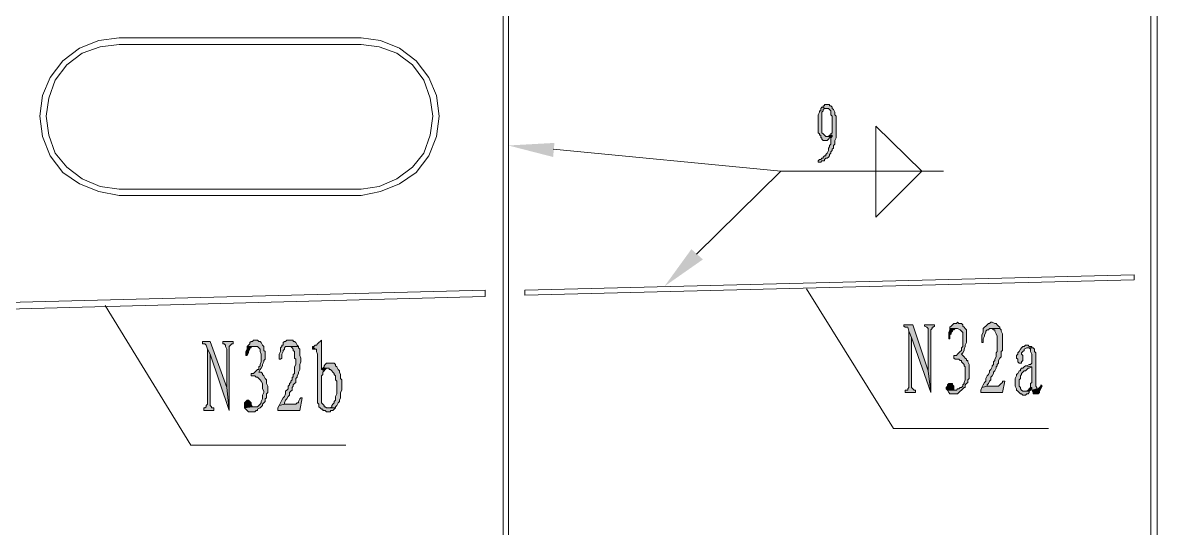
# Model space of a CAD drawing. Header units: millimetres. Extents: x 24 to 410, y 10 to 282.
# Drawn here: x 309.65 to 347.18, y 213.19 to 229.91 of the extents above; entities that cross this region are included whole.
import ezdxf

# ---------------------------------------------------------------- set-up
doc = ezdxf.new("R2010")
doc.units = ezdxf.units.MM

msp = doc.modelspace()

# ---------------------------------------------------------------- hatches: boundary and pattern name
h = msp.add_hatch(color=256)
h.dxf.hatch_style = 2
h.paths.add_polyline_path([(336.253667, 227.203), (336.169, 227.203), (336.169, 227.160667), (336.126667, 227.160667), (336.126667, 227.118333), (336.084333, 227.118333), (336.211333, 227.076), (336.296, 227.076), (336.338333, 227.033667), (336.380667, 226.991333), (336.380667, 226.864333), (336.423, 226.822), (336.423, 226.314), (336.423, 226.271667), (336.380667, 226.229333), (336.380667, 226.187), (336.338333, 226.187), (336.423, 226.187), (336.423, 226.144667), (336.380667, 226.102333), (336.380667, 225.890667), (336.338333, 225.848333), (336.338333, 225.806), (336.296, 225.763667), (336.296, 225.679), (336.253667, 225.594333), (336.211333, 225.552), (336.211333, 225.509667), (336.169, 225.509667), (336.126667, 225.467333), (336.126667, 225.425), (336.084333, 225.425), (336.042, 225.382667), (335.999667, 225.382667), (335.957333, 225.340333), (335.957333, 225.298), (335.999667, 225.298), (336.042, 225.298), (336.084333, 225.340333), (336.169, 225.340333), (336.169, 225.382667), (336.211333, 225.425), (336.253667, 225.425), (336.296, 225.467333), (336.338333, 225.509667), (336.338333, 225.552), (336.380667, 225.594333), (336.380667, 225.636667), (336.423, 225.679), (336.423, 225.721333), (336.465333, 225.763667), (336.465333, 225.848333), (336.507667, 225.890667), (336.507667, 226.017667), (336.55, 226.102333), (336.55, 226.822), (336.507667, 226.864333), (336.507667, 226.949), (336.465333, 227.033667), (336.423, 227.076), (336.423, 227.118333), (336.380667, 227.160667), (336.338333, 227.160667), (336.338333, 227.203)])
h = msp.add_hatch(color=256)
h.dxf.hatch_style = 2
h.paths.add_polyline_path([(336.084333, 227.118333), (336.042, 227.076), (336.042, 226.991333), (335.999667, 226.991333), (335.999667, 226.949), (335.957333, 226.864333), (335.957333, 226.271667), (335.999667, 226.229333), (335.999667, 226.187), (336.042, 226.187), (336.042, 226.102333), (336.084333, 226.102333), (336.084333, 226.06), (336.126667, 226.017667), (336.211333, 226.017667), (336.253667, 226.017667), (336.296, 226.06), (336.338333, 226.102333), (336.380667, 226.144667), (336.211333, 226.144667), (336.169, 226.187), (336.126667, 226.229333), (336.084333, 226.271667), (336.084333, 226.949), (336.126667, 226.991333), (336.126667, 227.033667), (336.169, 227.076), (336.211333, 227.076)])
h = msp.add_hatch(color=256)
h.dxf.hatch_style = 2
h.paths.add_polyline_path([(327.194333, 225.467333), (325.712667, 225.848333), (327.236667, 225.933)])
h = msp.add_hatch(color=256)
h.dxf.hatch_style = 2
h.paths.add_polyline_path([(336.338333, 226.187), (336.296, 226.144667), (336.211333, 226.144667), (336.380667, 226.144667), (336.423, 226.187)])
h = msp.add_hatch(color=256)
h.dxf.hatch_style = 2
h.paths.add_polyline_path([(332.147333, 222.080667), (330.877333, 221.191667), (331.766333, 222.419333)])
h = msp.add_hatch(color=256)
h.dxf.hatch_style = 2
h.paths.add_polyline_path([(339.09, 219.921667), (338.793667, 219.921667), (338.793667, 219.879333), (338.836, 219.837), (338.920667, 219.837), (338.963, 219.71), (339.047667, 219.498333), (339.682667, 217.678), (339.598, 218.397667)])
h = msp.add_hatch(color=256)
h.dxf.hatch_style = 2
h.paths.add_polyline_path([(339.809667, 219.921667), (339.471, 219.921667), (339.471, 219.879333), (339.555667, 219.837), (339.598, 219.794667), (339.598, 218.397667), (339.682667, 217.678), (339.682667, 219.752333), (339.725, 219.794667), (339.725, 219.837), (339.767333, 219.837), (339.809667, 219.879333)])
h = msp.add_hatch(color=256)
h.dxf.hatch_style = 2
h.paths.add_polyline_path([(340.571667, 220.006333), (340.529333, 219.964), (340.444667, 219.964), (340.402333, 219.921667), (340.36, 219.879333), (340.317667, 219.837), (340.317667, 219.794667), (340.529333, 219.794667), (340.571667, 219.794667), (340.656333, 219.752333), (340.698667, 219.71), (340.741, 219.667667), (340.741, 219.202), (340.698667, 219.159667), (340.698667, 219.075), (340.656333, 219.032667), (340.614, 218.990333), (340.571667, 218.948), (340.529333, 218.905667), (340.444667, 218.905667), (340.444667, 218.821), (340.487, 218.778667), (340.614, 218.778667), (340.656333, 218.736333), (340.698667, 218.736333), (340.698667, 218.694), (340.741, 218.651667), (340.783333, 218.609333), (340.783333, 218.567), (340.825667, 218.524667), (340.825667, 218.101333), (340.783333, 218.016667), (340.783333, 217.974333), (340.741, 217.932), (340.741, 217.889667), (340.698667, 217.847333), (340.656333, 217.847333), (340.614, 217.805), (340.571667, 217.805), (340.529333, 217.762667), (340.233, 217.762667), (340.275333, 217.678), (340.317667, 217.635667), (340.571667, 217.635667), (340.614, 217.678), (340.656333, 217.720333), (340.698667, 217.762667), (340.741, 217.805), (340.783333, 217.847333), (340.825667, 217.847333), (340.825667, 217.932), (340.868, 217.974333), (340.910333, 218.016667), (340.910333, 218.101333), (340.952667, 218.143667), (340.952667, 218.609333), (340.910333, 218.694), (340.910333, 218.736333), (340.868, 218.736333), (340.868, 218.778667), (340.825667, 218.821), (340.783333, 218.863333), (340.741, 218.905667), (340.698667, 218.948), (340.741, 218.990333), (340.783333, 219.075), (340.783333, 219.117333), (340.825667, 219.202), (340.825667, 219.244333), (340.868, 219.329), (340.868, 219.752333), (340.825667, 219.794667), (340.783333, 219.837), (340.741, 219.879333), (340.741, 219.921667), (340.698667, 219.964), (340.614, 219.964)])
h = msp.add_hatch(color=256)
h.dxf.hatch_style = 2
h.paths.add_polyline_path([(341.714667, 220.006333), (341.672333, 220.006333), (341.63, 219.964), (341.587667, 219.964), (341.545333, 219.921667), (341.503, 219.879333), (341.460667, 219.837), (341.418333, 219.794667), (341.418333, 219.667667), (341.376, 219.583), (341.376, 219.329), (341.418333, 219.329), (341.418333, 219.456), (341.460667, 219.540667), (341.460667, 219.583), (341.503, 219.667667), (341.503, 219.71), (341.545333, 219.752333), (341.587667, 219.752333), (341.63, 219.794667), (341.672333, 219.794667), (341.968667, 219.794667), (341.968667, 219.837), (341.926333, 219.879333), (341.884, 219.921667), (341.841667, 219.964), (341.799333, 219.964)])
h = msp.add_hatch(color=256)
h.dxf.hatch_style = 2
h.paths.add_polyline_path([(338.963, 219.71), (338.963, 217.847333), (338.920667, 217.805), (338.920667, 217.762667), (338.836, 217.762667), (338.836, 217.678), (339.174667, 217.678), (339.174667, 217.762667), (339.132333, 217.762667), (339.09, 217.805), (339.047667, 217.847333), (339.047667, 219.498333)])
h = msp.add_hatch(color=256)
h.dxf.hatch_style = 2
h.paths.add_polyline_path([(340.317667, 219.794667), (340.317667, 219.752333), (340.275333, 219.667667), (340.275333, 219.456), (340.317667, 219.456), (340.317667, 219.583), (340.36, 219.625333), (340.36, 219.667667), (340.402333, 219.71), (340.402333, 219.752333), (340.444667, 219.752333), (340.487, 219.794667), (340.529333, 219.794667)])
h = msp.add_hatch(color=256)
h.dxf.hatch_style = 2
h.paths.add_polyline_path([(341.968667, 219.794667), (341.672333, 219.794667), (341.714667, 219.794667), (341.757, 219.752333), (341.799333, 219.752333), (341.799333, 219.71), (341.841667, 219.625333), (341.884, 219.540667), (341.884, 219.032667), (341.841667, 218.990333), (341.841667, 218.863333), (341.799333, 218.778667), (341.799333, 218.736333), (341.757, 218.694), (341.757, 218.609333), (341.714667, 218.567), (341.714667, 218.524667), (341.672333, 218.44), (341.63, 218.397667), (341.63, 218.355333), (341.587667, 218.270667), (341.545333, 218.228333), (341.503, 218.143667), (341.503, 218.059), (341.460667, 218.016667), (341.418333, 217.932), (341.376, 217.847333), (341.545333, 217.889667), (341.545333, 217.932), (341.587667, 217.974333), (341.63, 218.059), (341.672333, 218.101333), (341.672333, 218.186), (341.714667, 218.228333), (341.757, 218.313), (341.757, 218.355333), (341.799333, 218.397667), (341.841667, 218.482333), (341.841667, 218.524667), (341.884, 218.567), (341.884, 218.609333), (341.926333, 218.651667), (341.926333, 218.736333), (341.968667, 218.821), (342.011, 218.863333), (342.011, 219.032667), (342.053333, 219.075), (342.053333, 219.625333), (342.011, 219.71), (342.011, 219.752333)])
h = msp.add_hatch(color=256)
h.dxf.hatch_style = 2
h.paths.add_polyline_path([(315.849, 219.371333), (315.595, 219.371333), (315.595, 219.286667), (315.679667, 219.286667), (315.722, 219.244333), (315.764333, 219.117333), (315.849, 218.948), (316.484, 217.085333), (316.399333, 217.847333)])
h = msp.add_hatch(color=256)
h.dxf.hatch_style = 2
h.paths.add_polyline_path([(316.611, 219.371333), (316.272333, 219.371333), (316.272333, 219.286667), (316.314667, 219.286667), (316.357, 219.244333), (316.357, 219.202), (316.399333, 219.117333), (316.399333, 217.847333), (316.484, 217.085333), (316.484, 219.202), (316.526333, 219.244333), (316.568667, 219.286667), (316.611, 219.286667)])
h = msp.add_hatch(color=256)
h.dxf.hatch_style = 2
h.paths.add_polyline_path([(317.373, 219.413667), (317.288333, 219.413667), (317.246, 219.371333), (317.203667, 219.371333), (317.161333, 219.329), (317.161333, 219.286667), (317.119, 219.244333), (317.076667, 219.202), (317.415333, 219.202), (317.457667, 219.159667), (317.5, 219.117333), (317.5, 219.032667), (317.542333, 218.948), (317.542333, 218.694), (317.5, 218.609333), (317.5, 218.567), (317.457667, 218.524667), (317.457667, 218.44), (317.415333, 218.44), (317.373, 218.397667), (317.330667, 218.355333), (317.288333, 218.313), (317.203667, 218.313), (317.203667, 218.228333), (317.330667, 218.228333), (317.373, 218.186), (317.415333, 218.186), (317.457667, 218.143667), (317.5, 218.101333), (317.542333, 218.059), (317.584667, 217.974333), (317.584667, 217.805), (317.627, 217.720333), (317.627, 217.678), (317.584667, 217.593333), (317.584667, 217.466333), (317.542333, 217.381667), (317.542333, 217.339333), (317.5, 217.297), (317.457667, 217.254667), (317.415333, 217.212333), (317.246, 217.212333), (316.992, 217.17), (317.034333, 217.127667), (317.076667, 217.085333), (317.119, 217.043), (317.330667, 217.043), (317.373, 217.085333), (317.415333, 217.085333), (317.415333, 217.127667), (317.5, 217.17), (317.542333, 217.212333), (317.584667, 217.254667), (317.584667, 217.297), (317.627, 217.339333), (317.669333, 217.381667), (317.669333, 217.466333), (317.711667, 217.508667), (317.711667, 217.635667), (317.754, 217.678), (317.754, 217.889667), (317.711667, 217.974333), (317.711667, 218.101333), (317.669333, 218.143667), (317.627, 218.228333), (317.584667, 218.270667), (317.584667, 218.313), (317.542333, 218.355333), (317.457667, 218.355333), (317.5, 218.44), (317.542333, 218.482333), (317.584667, 218.567), (317.584667, 218.609333), (317.627, 218.694), (317.627, 218.736333), (317.669333, 218.778667), (317.669333, 219.032667), (317.627, 219.075), (317.627, 219.202), (317.584667, 219.244333), (317.542333, 219.329), (317.5, 219.371333), (317.457667, 219.371333), (317.415333, 219.413667)])
h = msp.add_hatch(color=256)
h.dxf.hatch_style = 2
h.paths.add_polyline_path([(317.076667, 219.202), (317.076667, 219.117333), (317.034333, 219.032667), (317.034333, 218.905667), (317.076667, 218.905667), (317.119, 218.990333), (317.119, 219.032667), (317.161333, 219.117333), (317.161333, 219.159667), (317.203667, 219.159667), (317.203667, 219.202), (317.288333, 219.202), (317.330667, 219.202)])
h = msp.add_hatch(color=256)
h.dxf.hatch_style = 2
h.paths.add_polyline_path([(318.516, 219.413667), (318.389, 219.413667), (318.346667, 219.371333), (318.304333, 219.371333), (318.262, 219.329), (318.262, 219.244333), (318.219667, 219.244333), (318.219667, 219.202), (318.177333, 219.159667), (318.177333, 219.032667), (318.135, 218.948), (318.135, 218.778667), (318.177333, 218.778667), (318.219667, 218.821), (318.219667, 218.948), (318.262, 219.032667), (318.262, 219.075), (318.304333, 219.117333), (318.304333, 219.159667), (318.346667, 219.202), (318.389, 219.202), (318.431333, 219.202), (318.77, 219.202), (318.727667, 219.244333), (318.685333, 219.329), (318.643, 219.371333), (318.600667, 219.371333), (318.600667, 219.413667)])
h = msp.add_hatch(color=256)
h.dxf.hatch_style = 2
h.paths.add_polyline_path([(318.77, 219.202), (318.431333, 219.202), (318.473667, 219.202), (318.516, 219.202), (318.558333, 219.159667), (318.600667, 219.117333), (318.600667, 219.075), (318.643, 219.032667), (318.643, 218.821), (318.685333, 218.778667), (318.685333, 218.609333), (318.643, 218.524667), (318.643, 218.313), (318.600667, 218.270667), (318.600667, 218.186), (318.558333, 218.186), (318.558333, 218.101333), (318.516, 218.059), (318.516, 218.016667), (318.473667, 217.974333), (318.473667, 217.932), (318.431333, 217.889667), (318.431333, 217.805), (318.389, 217.762667), (318.346667, 217.720333), (318.346667, 217.635667), (318.304333, 217.551), (318.262, 217.508667), (318.219667, 217.424), (318.177333, 217.339333), (318.135, 217.254667), (318.304333, 217.297), (318.304333, 217.339333), (318.346667, 217.424), (318.389, 217.466333), (318.431333, 217.551), (318.473667, 217.593333), (318.473667, 217.678), (318.516, 217.720333), (318.558333, 217.762667), (318.558333, 217.847333), (318.600667, 217.889667), (318.600667, 217.932), (318.643, 217.974333), (318.685333, 218.016667), (318.685333, 218.143667), (318.727667, 218.186), (318.727667, 218.228333), (318.77, 218.313), (318.77, 218.355333), (318.812333, 218.44), (318.812333, 218.609333), (318.854667, 218.694), (318.854667, 218.821), (318.812333, 218.905667), (318.812333, 219.117333), (318.77, 219.159667)])
h = msp.add_hatch(color=256)
h.dxf.hatch_style = 2
h.paths.add_polyline_path([(319.532, 219.413667), (319.489667, 219.371333), (319.447333, 219.329), (319.405, 219.286667), (319.362667, 219.244333), (319.320333, 219.244333), (319.278, 219.202), (319.235667, 219.202), (319.320333, 219.117333), (319.362667, 219.117333), (319.362667, 219.032667), (319.405, 218.948), (319.405, 217.339333), (319.447333, 217.297), (319.447333, 217.212333), (319.489667, 217.17), (319.532, 217.127667), (319.574333, 217.127667), (319.574333, 217.085333), (319.659, 217.085333), (319.701333, 217.043), (319.828333, 217.043), (319.828333, 217.085333), (319.913, 217.085333), (319.955333, 217.127667), (319.997667, 217.17), (319.701333, 217.17), (319.659, 217.212333), (319.616667, 217.212333), (319.616667, 217.254667), (319.574333, 217.297), (319.532, 217.339333), (319.532, 218.228333), (319.574333, 218.270667), (319.574333, 218.355333), (319.616667, 218.397667), (319.532, 218.44)])
h = msp.add_hatch(color=256)
h.dxf.hatch_style = 2
h.paths.add_polyline_path([(319.235667, 219.202), (319.235667, 219.117333), (319.278, 219.117333), (319.320333, 219.117333)])
h = msp.add_hatch(color=256)
h.dxf.hatch_style = 2
h.paths.add_polyline_path([(342.857667, 219.244333), (342.815333, 219.244333), (342.773, 219.202), (342.730667, 219.202), (342.688333, 219.159667), (342.646, 219.117333), (342.603667, 219.032667), (342.561333, 218.990333), (342.561333, 218.948), (342.519, 218.905667), (342.519, 218.821), (342.561333, 218.778667), (342.561333, 218.694), (342.603667, 218.651667), (342.688333, 218.651667), (342.688333, 218.694), (342.730667, 218.736333), (342.730667, 218.905667), (342.688333, 218.948), (342.688333, 218.990333), (342.730667, 219.032667), (342.773, 219.075), (342.773, 219.117333), (342.857667, 219.159667), (343.027, 219.159667), (343.027, 219.202), (342.942333, 219.202), (342.9, 219.244333)])
h = msp.add_hatch(color=256)
h.dxf.hatch_style = 2
h.paths.add_polyline_path([(343.027, 219.159667), (342.9, 219.159667), (342.942333, 219.159667), (342.984667, 219.117333), (342.984667, 219.032667), (343.027, 218.948), (343.027, 218.651667), (342.984667, 218.609333), (342.942333, 218.609333), (342.857667, 218.567), (342.815333, 218.567), (343.027, 218.524667), (343.027, 218.016667), (342.984667, 217.974333), (342.984667, 217.847333), (343.027, 217.847333), (343.027, 217.762667), (343.196333, 217.805), (343.196333, 217.847333), (343.154, 217.889667), (343.154, 218.990333), (343.111667, 219.032667), (343.111667, 219.117333), (343.069333, 219.159667)])
h = msp.add_hatch(color=256)
h.dxf.hatch_style = 2
h.paths.add_polyline_path([(315.764333, 219.117333), (315.764333, 217.297), (315.722, 217.254667), (315.722, 217.212333), (315.679667, 217.17), (315.637333, 217.17), (315.637333, 217.085333), (315.976, 217.085333), (315.976, 217.17), (315.891333, 217.17), (315.891333, 217.212333), (315.849, 217.254667), (315.849, 218.948)])
h = msp.add_hatch(color=256)
h.dxf.hatch_style = 2
h.paths.add_polyline_path([(319.574333, 218.482333), (319.532, 218.44), (319.616667, 218.397667), (319.659, 218.44), (319.701333, 218.482333), (319.743667, 218.482333)])
h = msp.add_hatch(color=256)
h.dxf.hatch_style = 2
h.paths.add_polyline_path([(319.828333, 218.651667), (319.701333, 218.651667), (319.659, 218.609333), (319.616667, 218.567), (319.616667, 218.524667), (319.574333, 218.482333), (319.786, 218.482333), (319.786, 218.44), (319.828333, 218.44), (319.870667, 218.397667), (319.913, 218.355333), (319.955333, 218.313), (319.955333, 218.270667), (319.997667, 218.228333), (319.997667, 218.101333), (320.04, 218.059), (320.04, 217.635667), (319.997667, 217.551), (319.997667, 217.424), (319.955333, 217.381667), (319.955333, 217.339333), (319.913, 217.297), (319.870667, 217.254667), (319.870667, 217.212333), (319.828333, 217.17), (319.743667, 217.17), (319.997667, 217.17), (319.997667, 217.212333), (320.04, 217.254667), (320.082333, 217.339333), (320.124667, 217.381667), (320.124667, 217.424), (320.167, 217.508667), (320.167, 217.678), (320.209333, 217.762667), (320.209333, 218.101333), (320.167, 218.143667), (320.167, 218.270667), (320.124667, 218.355333), (320.124667, 218.397667), (320.082333, 218.44), (320.04, 218.524667), (319.997667, 218.567), (319.997667, 218.609333), (319.955333, 218.651667)])
h = msp.add_hatch(color=256)
h.dxf.hatch_style = 2
h.paths.add_polyline_path([(342.815333, 218.567), (342.773, 218.524667), (342.730667, 218.482333), (342.688333, 218.482333), (342.646, 218.44), (342.646, 218.397667), (342.603667, 218.397667), (342.561333, 218.313), (342.519, 218.270667), (342.519, 218.228333), (342.476667, 218.143667), (342.476667, 217.889667), (342.519, 217.805), (342.519, 217.762667), (342.561333, 217.720333), (342.603667, 217.678), (342.646, 217.635667), (342.688333, 217.635667), (342.730667, 217.593333), (342.773, 217.593333), (342.815333, 217.593333), (342.857667, 217.635667), (342.9, 217.635667), (342.942333, 217.678), (342.942333, 217.720333), (342.773, 217.720333), (342.730667, 217.720333), (342.688333, 217.762667), (342.646, 217.805), (342.646, 217.847333), (342.603667, 217.889667), (342.603667, 218.101333), (342.646, 218.143667), (342.646, 218.228333), (342.688333, 218.270667), (342.688333, 218.313), (342.730667, 218.355333), (342.773, 218.397667), (342.815333, 218.397667), (342.857667, 218.44), (342.9, 218.482333), (342.942333, 218.482333), (343.027, 218.524667)])
h = msp.add_hatch(color=256)
h.dxf.hatch_style = 2
h.paths.add_polyline_path([(342.138, 218.059), (342.053333, 218.059), (342.053333, 218.016667), (342.011, 217.974333), (341.968667, 217.932), (341.926333, 217.889667), (341.545333, 217.889667), (341.376, 217.847333), (341.333667, 217.762667), (341.333667, 217.678), (342.053333, 217.678)])
h = msp.add_hatch(color=256)
h.dxf.hatch_style = 2
h.paths.add_polyline_path([(340.317667, 217.974333), (340.275333, 217.974333), (340.233, 217.932), (340.233, 217.889667), (340.190667, 217.847333), (340.190667, 217.805), (340.233, 217.762667), (340.444667, 217.762667), (340.444667, 217.805), (340.444667, 217.889667), (340.402333, 217.932), (340.402333, 217.974333), (340.36, 217.974333)])
h = msp.add_hatch(color=256)
h.dxf.hatch_style = 2
h.paths.add_polyline_path([(342.984667, 217.847333), (342.942333, 217.805), (342.9, 217.762667), (342.857667, 217.720333), (342.773, 217.720333), (342.942333, 217.720333), (342.984667, 217.762667), (343.027, 217.847333)])
h = msp.add_hatch(color=256)
h.dxf.hatch_style = 2
h.paths.add_polyline_path([(343.323333, 217.932), (343.323333, 217.889667), (343.281, 217.847333), (343.238667, 217.805), (343.196333, 217.805), (343.027, 217.762667), (343.069333, 217.678), (343.069333, 217.635667), (343.111667, 217.635667), (343.238667, 217.635667), (343.281, 217.678), (343.281, 217.720333), (343.323333, 217.805), (343.365667, 217.889667)])
h = msp.add_hatch(color=256)
h.dxf.hatch_style = 2
h.paths.add_polyline_path([(317.076667, 217.424), (317.034333, 217.381667), (316.992, 217.339333), (316.992, 217.17), (317.246, 217.212333), (317.203667, 217.297), (317.203667, 217.339333), (317.161333, 217.381667), (317.119, 217.424)])
h = msp.add_hatch(color=256)
h.dxf.hatch_style = 2
h.paths.add_polyline_path([(318.897, 217.508667), (318.854667, 217.508667), (318.812333, 217.466333), (318.77, 217.381667), (318.77, 217.339333), (318.727667, 217.339333), (318.685333, 217.297), (318.304333, 217.297), (318.135, 217.254667), (318.092667, 217.17), (318.092667, 217.085333), (318.812333, 217.085333)])

# ---------------------------------------------------------------- linework, layer by layer
at = {"lineweight": 0}
for points in [[(346.964, 193.251667), (346.964, 240.538)], [(347.175667, 193.251667), (347.175667, 240.580333)], [(325.543333, 193.251667), (325.543333, 240.03)], [(325.712667, 193.251667), (325.712667, 240.03)], [(312.843333, 229.404333), (312.166, 229.319667), (311.531, 229.065667), (310.980667, 228.642333), (310.557333, 228.092), (310.303333, 227.499333), (310.218667, 226.822), (310.303333, 226.144667), (310.557333, 225.509667), (310.980667, 224.959333), (311.531, 224.578333), (312.166, 224.324333), (312.843333, 224.197333)], [(312.843333, 229.404333), (320.844333, 229.404333)], [(320.844333, 224.197333), (321.479333, 224.324333), (322.114333, 224.578333), (322.664667, 224.959333), (323.088, 225.509667), (323.342, 226.144667), (323.426667, 226.822), (323.342, 227.499333), (323.088, 228.092), (322.664667, 228.642333), (322.114333, 229.065667), (321.479333, 229.319667), (320.844333, 229.404333)], [(312.843333, 229.192667), (312.208333, 229.108), (311.615667, 228.896333), (311.107667, 228.515333), (310.726667, 228.007333), (310.515, 227.414667), (310.430333, 226.822), (310.515, 226.187), (310.726667, 225.594333), (311.107667, 225.128667), (311.615667, 224.747667), (312.208333, 224.493667), (312.843333, 224.409)], [(312.843333, 229.192667), (320.844333, 229.192667)], [(320.844333, 224.409), (321.437, 224.493667), (322.029667, 224.747667), (322.537667, 225.128667), (322.918667, 225.594333), (323.130333, 226.187), (323.215, 226.822), (323.130333, 227.414667), (322.918667, 228.007333), (322.537667, 228.515333), (322.029667, 228.896333), (321.437, 229.108), (320.844333, 229.192667)], [(337.862333, 225.001667), (337.862333, 226.483333), (339.386333, 225.001667)], [(327.194333, 225.721333), (334.729667, 225.001667), (340.106, 225.001667)], [(331.935667, 222.25), (334.729667, 225.001667), (340.106, 225.001667)], [(337.862333, 225.001667), (337.862333, 223.477667), (339.386333, 225.001667)], [(320.844333, 224.409), (312.843333, 224.409)], [(320.844333, 224.197333), (312.843333, 224.197333)], [(346.413667, 221.572667), (326.263, 221.064667)], [(346.413667, 221.403333), (326.263, 220.895333)], [(346.413667, 221.403333), (346.413667, 221.572667)], [(324.950667, 221.064667), (308.694667, 220.641333)], [(324.950667, 220.853), (324.950667, 221.064667)], [(326.263, 220.895333), (326.263, 221.064667)], [(338.455, 216.492667), (335.576333, 221.107)], [(324.950667, 220.853), (308.694667, 220.429667)], [(315.214, 215.942333), (312.377667, 220.556667)], [(338.455, 216.492667), (343.577333, 216.492667)], [(315.214, 215.942333), (320.336333, 215.942333)]]:
    msp.add_lwpolyline(points, dxfattribs=at)
for points in [[(336.253667, 227.203), (336.169, 227.203), (336.169, 227.160667), (336.126667, 227.160667), (336.126667, 227.118333), (336.084333, 227.118333), (336.211333, 227.076), (336.296, 227.076), (336.338333, 227.033667), (336.380667, 226.991333), (336.380667, 226.864333), (336.423, 226.822), (336.423, 226.314), (336.423, 226.271667), (336.380667, 226.229333), (336.380667, 226.187), (336.338333, 226.187), (336.423, 226.187), (336.423, 226.144667), (336.380667, 226.102333), (336.380667, 225.890667), (336.338333, 225.848333), (336.338333, 225.806), (336.296, 225.763667), (336.296, 225.679), (336.253667, 225.594333), (336.211333, 225.552), (336.211333, 225.509667), (336.169, 225.509667), (336.126667, 225.467333), (336.126667, 225.425), (336.084333, 225.425), (336.042, 225.382667), (335.999667, 225.382667), (335.957333, 225.340333), (335.957333, 225.298), (335.999667, 225.298), (336.042, 225.298), (336.084333, 225.340333), (336.169, 225.340333), (336.169, 225.382667), (336.211333, 225.425), (336.253667, 225.425), (336.296, 225.467333), (336.338333, 225.509667), (336.338333, 225.552), (336.380667, 225.594333), (336.380667, 225.636667), (336.423, 225.679), (336.423, 225.721333), (336.465333, 225.763667), (336.465333, 225.848333), (336.507667, 225.890667), (336.507667, 226.017667), (336.55, 226.102333), (336.55, 226.822), (336.507667, 226.864333), (336.507667, 226.949), (336.465333, 227.033667), (336.423, 227.076), (336.423, 227.118333), (336.380667, 227.160667), (336.338333, 227.160667), (336.338333, 227.203)], [(336.084333, 227.118333), (336.042, 227.076), (336.042, 226.991333), (335.999667, 226.991333), (335.999667, 226.949), (335.957333, 226.864333), (335.957333, 226.271667), (335.999667, 226.229333), (335.999667, 226.187), (336.042, 226.187), (336.042, 226.102333), (336.084333, 226.102333), (336.084333, 226.06), (336.126667, 226.017667), (336.211333, 226.017667), (336.253667, 226.017667), (336.296, 226.06), (336.338333, 226.102333), (336.380667, 226.144667), (336.211333, 226.144667), (336.169, 226.187), (336.126667, 226.229333), (336.084333, 226.271667), (336.084333, 226.949), (336.126667, 226.991333), (336.126667, 227.033667), (336.169, 227.076), (336.211333, 227.076)], [(336.338333, 226.187), (336.296, 226.144667), (336.211333, 226.144667), (336.380667, 226.144667), (336.423, 226.187)], [(339.09, 219.921667), (338.793667, 219.921667), (338.793667, 219.879333), (338.836, 219.837), (338.920667, 219.837), (338.963, 219.71), (339.047667, 219.498333), (339.682667, 217.678), (339.598, 218.397667)], [(339.809667, 219.921667), (339.471, 219.921667), (339.471, 219.879333), (339.555667, 219.837), (339.598, 219.794667), (339.598, 218.397667), (339.682667, 217.678), (339.682667, 219.752333), (339.725, 219.794667), (339.725, 219.837), (339.767333, 219.837), (339.809667, 219.879333)], [(340.571667, 220.006333), (340.529333, 219.964), (340.444667, 219.964), (340.402333, 219.921667), (340.36, 219.879333), (340.317667, 219.837), (340.317667, 219.794667), (340.529333, 219.794667), (340.571667, 219.794667), (340.656333, 219.752333), (340.698667, 219.71), (340.741, 219.667667), (340.741, 219.202), (340.698667, 219.159667), (340.698667, 219.075), (340.656333, 219.032667), (340.614, 218.990333), (340.571667, 218.948), (340.529333, 218.905667), (340.444667, 218.905667), (340.444667, 218.821), (340.487, 218.778667), (340.614, 218.778667), (340.656333, 218.736333), (340.698667, 218.736333), (340.698667, 218.694), (340.741, 218.651667), (340.783333, 218.609333), (340.783333, 218.567), (340.825667, 218.524667), (340.825667, 218.101333), (340.783333, 218.016667), (340.783333, 217.974333), (340.741, 217.932), (340.741, 217.889667), (340.698667, 217.847333), (340.656333, 217.847333), (340.614, 217.805), (340.571667, 217.805), (340.529333, 217.762667), (340.233, 217.762667), (340.275333, 217.678), (340.317667, 217.635667), (340.571667, 217.635667), (340.614, 217.678), (340.656333, 217.720333), (340.698667, 217.762667), (340.741, 217.805), (340.783333, 217.847333), (340.825667, 217.847333), (340.825667, 217.932), (340.868, 217.974333), (340.910333, 218.016667), (340.910333, 218.101333), (340.952667, 218.143667), (340.952667, 218.609333), (340.910333, 218.694), (340.910333, 218.736333), (340.868, 218.736333), (340.868, 218.778667), (340.825667, 218.821), (340.783333, 218.863333), (340.741, 218.905667), (340.698667, 218.948), (340.741, 218.990333), (340.783333, 219.075), (340.783333, 219.117333), (340.825667, 219.202), (340.825667, 219.244333), (340.868, 219.329), (340.868, 219.752333), (340.825667, 219.794667), (340.783333, 219.837), (340.741, 219.879333), (340.741, 219.921667), (340.698667, 219.964), (340.614, 219.964)], [(341.714667, 220.006333), (341.672333, 220.006333), (341.63, 219.964), (341.587667, 219.964), (341.545333, 219.921667), (341.503, 219.879333), (341.460667, 219.837), (341.418333, 219.794667), (341.418333, 219.667667), (341.376, 219.583), (341.376, 219.329), (341.418333, 219.329), (341.418333, 219.456), (341.460667, 219.540667), (341.460667, 219.583), (341.503, 219.667667), (341.503, 219.71), (341.545333, 219.752333), (341.587667, 219.752333), (341.63, 219.794667), (341.672333, 219.794667), (341.968667, 219.794667), (341.968667, 219.837), (341.926333, 219.879333), (341.884, 219.921667), (341.841667, 219.964), (341.799333, 219.964)], [(338.963, 219.71), (338.963, 217.847333), (338.920667, 217.805), (338.920667, 217.762667), (338.836, 217.762667), (338.836, 217.678), (339.174667, 217.678), (339.174667, 217.762667), (339.132333, 217.762667), (339.09, 217.805), (339.047667, 217.847333), (339.047667, 219.498333)], [(340.317667, 219.794667), (340.317667, 219.752333), (340.275333, 219.667667), (340.275333, 219.456), (340.317667, 219.456), (340.317667, 219.583), (340.36, 219.625333), (340.36, 219.667667), (340.402333, 219.71), (340.402333, 219.752333), (340.444667, 219.752333), (340.487, 219.794667), (340.529333, 219.794667)], [(341.968667, 219.794667), (341.672333, 219.794667), (341.714667, 219.794667), (341.757, 219.752333), (341.799333, 219.752333), (341.799333, 219.71), (341.841667, 219.625333), (341.884, 219.540667), (341.884, 219.032667), (341.841667, 218.990333), (341.841667, 218.863333), (341.799333, 218.778667), (341.799333, 218.736333), (341.757, 218.694), (341.757, 218.609333), (341.714667, 218.567), (341.714667, 218.524667), (341.672333, 218.44), (341.63, 218.397667), (341.63, 218.355333), (341.587667, 218.270667), (341.545333, 218.228333), (341.503, 218.143667), (341.503, 218.059), (341.460667, 218.016667), (341.418333, 217.932), (341.376, 217.847333), (341.545333, 217.889667), (341.545333, 217.932), (341.587667, 217.974333), (341.63, 218.059), (341.672333, 218.101333), (341.672333, 218.186), (341.714667, 218.228333), (341.757, 218.313), (341.757, 218.355333), (341.799333, 218.397667), (341.841667, 218.482333), (341.841667, 218.524667), (341.884, 218.567), (341.884, 218.609333), (341.926333, 218.651667), (341.926333, 218.736333), (341.968667, 218.821), (342.011, 218.863333), (342.011, 219.032667), (342.053333, 219.075), (342.053333, 219.625333), (342.011, 219.71), (342.011, 219.752333)], [(315.849, 219.371333), (315.595, 219.371333), (315.595, 219.286667), (315.679667, 219.286667), (315.722, 219.244333), (315.764333, 219.117333), (315.849, 218.948), (316.484, 217.085333), (316.399333, 217.847333)], [(316.611, 219.371333), (316.272333, 219.371333), (316.272333, 219.286667), (316.314667, 219.286667), (316.357, 219.244333), (316.357, 219.202), (316.399333, 219.117333), (316.399333, 217.847333), (316.484, 217.085333), (316.484, 219.202), (316.526333, 219.244333), (316.568667, 219.286667), (316.611, 219.286667)], [(317.373, 219.413667), (317.288333, 219.413667), (317.246, 219.371333), (317.203667, 219.371333), (317.161333, 219.329), (317.161333, 219.286667), (317.119, 219.244333), (317.076667, 219.202), (317.415333, 219.202), (317.457667, 219.159667), (317.5, 219.117333), (317.5, 219.032667), (317.542333, 218.948), (317.542333, 218.694), (317.5, 218.609333), (317.5, 218.567), (317.457667, 218.524667), (317.457667, 218.44), (317.415333, 218.44), (317.373, 218.397667), (317.330667, 218.355333), (317.288333, 218.313), (317.203667, 218.313), (317.203667, 218.228333), (317.330667, 218.228333), (317.373, 218.186), (317.415333, 218.186), (317.457667, 218.143667), (317.5, 218.101333), (317.542333, 218.059), (317.584667, 217.974333), (317.584667, 217.805), (317.627, 217.720333), (317.627, 217.678), (317.584667, 217.593333), (317.584667, 217.466333), (317.542333, 217.381667), (317.542333, 217.339333), (317.5, 217.297), (317.457667, 217.254667), (317.415333, 217.212333), (317.246, 217.212333), (316.992, 217.17), (317.034333, 217.127667), (317.076667, 217.085333), (317.119, 217.043), (317.330667, 217.043), (317.373, 217.085333), (317.415333, 217.085333), (317.415333, 217.127667), (317.5, 217.17), (317.542333, 217.212333), (317.584667, 217.254667), (317.584667, 217.297), (317.627, 217.339333), (317.669333, 217.381667), (317.669333, 217.466333), (317.711667, 217.508667), (317.711667, 217.635667), (317.754, 217.678), (317.754, 217.889667), (317.711667, 217.974333), (317.711667, 218.101333), (317.669333, 218.143667), (317.627, 218.228333), (317.584667, 218.270667), (317.584667, 218.313), (317.542333, 218.355333), (317.457667, 218.355333), (317.5, 218.44), (317.542333, 218.482333), (317.584667, 218.567), (317.584667, 218.609333), (317.627, 218.694), (317.627, 218.736333), (317.669333, 218.778667), (317.669333, 219.032667), (317.627, 219.075), (317.627, 219.202), (317.584667, 219.244333), (317.542333, 219.329), (317.5, 219.371333), (317.457667, 219.371333), (317.415333, 219.413667)], [(317.076667, 219.202), (317.076667, 219.117333), (317.034333, 219.032667), (317.034333, 218.905667), (317.076667, 218.905667), (317.119, 218.990333), (317.119, 219.032667), (317.161333, 219.117333), (317.161333, 219.159667), (317.203667, 219.159667), (317.203667, 219.202), (317.288333, 219.202), (317.330667, 219.202)], [(318.516, 219.413667), (318.389, 219.413667), (318.346667, 219.371333), (318.304333, 219.371333), (318.262, 219.329), (318.262, 219.244333), (318.219667, 219.244333), (318.219667, 219.202), (318.177333, 219.159667), (318.177333, 219.032667), (318.135, 218.948), (318.135, 218.778667), (318.177333, 218.778667), (318.219667, 218.821), (318.219667, 218.948), (318.262, 219.032667), (318.262, 219.075), (318.304333, 219.117333), (318.304333, 219.159667), (318.346667, 219.202), (318.389, 219.202), (318.431333, 219.202), (318.77, 219.202), (318.727667, 219.244333), (318.685333, 219.329), (318.643, 219.371333), (318.600667, 219.371333), (318.600667, 219.413667)], [(318.77, 219.202), (318.431333, 219.202), (318.473667, 219.202), (318.516, 219.202), (318.558333, 219.159667), (318.600667, 219.117333), (318.600667, 219.075), (318.643, 219.032667), (318.643, 218.821), (318.685333, 218.778667), (318.685333, 218.609333), (318.643, 218.524667), (318.643, 218.313), (318.600667, 218.270667), (318.600667, 218.186), (318.558333, 218.186), (318.558333, 218.101333), (318.516, 218.059), (318.516, 218.016667), (318.473667, 217.974333), (318.473667, 217.932), (318.431333, 217.889667), (318.431333, 217.805), (318.389, 217.762667), (318.346667, 217.720333), (318.346667, 217.635667), (318.304333, 217.551), (318.262, 217.508667), (318.219667, 217.424), (318.177333, 217.339333), (318.135, 217.254667), (318.304333, 217.297), (318.304333, 217.339333), (318.346667, 217.424), (318.389, 217.466333), (318.431333, 217.551), (318.473667, 217.593333), (318.473667, 217.678), (318.516, 217.720333), (318.558333, 217.762667), (318.558333, 217.847333), (318.600667, 217.889667), (318.600667, 217.932), (318.643, 217.974333), (318.685333, 218.016667), (318.685333, 218.143667), (318.727667, 218.186), (318.727667, 218.228333), (318.77, 218.313), (318.77, 218.355333), (318.812333, 218.44), (318.812333, 218.609333), (318.854667, 218.694), (318.854667, 218.821), (318.812333, 218.905667), (318.812333, 219.117333), (318.77, 219.159667)], [(319.532, 219.413667), (319.489667, 219.371333), (319.447333, 219.329), (319.405, 219.286667), (319.362667, 219.244333), (319.320333, 219.244333), (319.278, 219.202), (319.235667, 219.202), (319.320333, 219.117333), (319.362667, 219.117333), (319.362667, 219.032667), (319.405, 218.948), (319.405, 217.339333), (319.447333, 217.297), (319.447333, 217.212333), (319.489667, 217.17), (319.532, 217.127667), (319.574333, 217.127667), (319.574333, 217.085333), (319.659, 217.085333), (319.701333, 217.043), (319.828333, 217.043), (319.828333, 217.085333), (319.913, 217.085333), (319.955333, 217.127667), (319.997667, 217.17), (319.701333, 217.17), (319.659, 217.212333), (319.616667, 217.212333), (319.616667, 217.254667), (319.574333, 217.297), (319.532, 217.339333), (319.532, 218.228333), (319.574333, 218.270667), (319.574333, 218.355333), (319.616667, 218.397667), (319.532, 218.44)], [(319.235667, 219.202), (319.235667, 219.117333), (319.278, 219.117333), (319.320333, 219.117333)], [(342.857667, 219.244333), (342.815333, 219.244333), (342.773, 219.202), (342.730667, 219.202), (342.688333, 219.159667), (342.646, 219.117333), (342.603667, 219.032667), (342.561333, 218.990333), (342.561333, 218.948), (342.519, 218.905667), (342.519, 218.821), (342.561333, 218.778667), (342.561333, 218.694), (342.603667, 218.651667), (342.688333, 218.651667), (342.688333, 218.694), (342.730667, 218.736333), (342.730667, 218.905667), (342.688333, 218.948), (342.688333, 218.990333), (342.730667, 219.032667), (342.773, 219.075), (342.773, 219.117333), (342.857667, 219.159667), (343.027, 219.159667), (343.027, 219.202), (342.942333, 219.202), (342.9, 219.244333)], [(343.027, 219.159667), (342.9, 219.159667), (342.942333, 219.159667), (342.984667, 219.117333), (342.984667, 219.032667), (343.027, 218.948), (343.027, 218.651667), (342.984667, 218.609333), (342.942333, 218.609333), (342.857667, 218.567), (342.815333, 218.567), (343.027, 218.524667), (343.027, 218.016667), (342.984667, 217.974333), (342.984667, 217.847333), (343.027, 217.847333), (343.027, 217.762667), (343.196333, 217.805), (343.196333, 217.847333), (343.154, 217.889667), (343.154, 218.990333), (343.111667, 219.032667), (343.111667, 219.117333), (343.069333, 219.159667)], [(315.764333, 219.117333), (315.764333, 217.297), (315.722, 217.254667), (315.722, 217.212333), (315.679667, 217.17), (315.637333, 217.17), (315.637333, 217.085333), (315.976, 217.085333), (315.976, 217.17), (315.891333, 217.17), (315.891333, 217.212333), (315.849, 217.254667), (315.849, 218.948)], [(319.574333, 218.482333), (319.532, 218.44), (319.616667, 218.397667), (319.659, 218.44), (319.701333, 218.482333), (319.743667, 218.482333)], [(319.828333, 218.651667), (319.701333, 218.651667), (319.659, 218.609333), (319.616667, 218.567), (319.616667, 218.524667), (319.574333, 218.482333), (319.786, 218.482333), (319.786, 218.44), (319.828333, 218.44), (319.870667, 218.397667), (319.913, 218.355333), (319.955333, 218.313), (319.955333, 218.270667), (319.997667, 218.228333), (319.997667, 218.101333), (320.04, 218.059), (320.04, 217.635667), (319.997667, 217.551), (319.997667, 217.424), (319.955333, 217.381667), (319.955333, 217.339333), (319.913, 217.297), (319.870667, 217.254667), (319.870667, 217.212333), (319.828333, 217.17), (319.743667, 217.17), (319.997667, 217.17), (319.997667, 217.212333), (320.04, 217.254667), (320.082333, 217.339333), (320.124667, 217.381667), (320.124667, 217.424), (320.167, 217.508667), (320.167, 217.678), (320.209333, 217.762667), (320.209333, 218.101333), (320.167, 218.143667), (320.167, 218.270667), (320.124667, 218.355333), (320.124667, 218.397667), (320.082333, 218.44), (320.04, 218.524667), (319.997667, 218.567), (319.997667, 218.609333), (319.955333, 218.651667)], [(342.815333, 218.567), (342.773, 218.524667), (342.730667, 218.482333), (342.688333, 218.482333), (342.646, 218.44), (342.646, 218.397667), (342.603667, 218.397667), (342.561333, 218.313), (342.519, 218.270667), (342.519, 218.228333), (342.476667, 218.143667), (342.476667, 217.889667), (342.519, 217.805), (342.519, 217.762667), (342.561333, 217.720333), (342.603667, 217.678), (342.646, 217.635667), (342.688333, 217.635667), (342.730667, 217.593333), (342.773, 217.593333), (342.815333, 217.593333), (342.857667, 217.635667), (342.9, 217.635667), (342.942333, 217.678), (342.942333, 217.720333), (342.773, 217.720333), (342.730667, 217.720333), (342.688333, 217.762667), (342.646, 217.805), (342.646, 217.847333), (342.603667, 217.889667), (342.603667, 218.101333), (342.646, 218.143667), (342.646, 218.228333), (342.688333, 218.270667), (342.688333, 218.313), (342.730667, 218.355333), (342.773, 218.397667), (342.815333, 218.397667), (342.857667, 218.44), (342.9, 218.482333), (342.942333, 218.482333), (343.027, 218.524667)], [(342.138, 218.059), (342.053333, 218.059), (342.053333, 218.016667), (342.011, 217.974333), (341.968667, 217.932), (341.926333, 217.889667), (341.545333, 217.889667), (341.376, 217.847333), (341.333667, 217.762667), (341.333667, 217.678), (342.053333, 217.678)], [(340.317667, 217.974333), (340.275333, 217.974333), (340.233, 217.932), (340.233, 217.889667), (340.190667, 217.847333), (340.190667, 217.805), (340.233, 217.762667), (340.444667, 217.762667), (340.444667, 217.805), (340.444667, 217.889667), (340.402333, 217.932), (340.402333, 217.974333), (340.36, 217.974333)], [(342.984667, 217.847333), (342.942333, 217.805), (342.9, 217.762667), (342.857667, 217.720333), (342.773, 217.720333), (342.942333, 217.720333), (342.984667, 217.762667), (343.027, 217.847333)], [(343.323333, 217.932), (343.323333, 217.889667), (343.281, 217.847333), (343.238667, 217.805), (343.196333, 217.805), (343.027, 217.762667), (343.069333, 217.678), (343.069333, 217.635667), (343.111667, 217.635667), (343.238667, 217.635667), (343.281, 217.678), (343.281, 217.720333), (343.323333, 217.805), (343.365667, 217.889667)], [(317.076667, 217.424), (317.034333, 217.381667), (316.992, 217.339333), (316.992, 217.17), (317.246, 217.212333), (317.203667, 217.297), (317.203667, 217.339333), (317.161333, 217.381667), (317.119, 217.424)], [(318.897, 217.508667), (318.854667, 217.508667), (318.812333, 217.466333), (318.77, 217.381667), (318.77, 217.339333), (318.727667, 217.339333), (318.685333, 217.297), (318.304333, 217.297), (318.135, 217.254667), (318.092667, 217.17), (318.092667, 217.085333), (318.812333, 217.085333)]]:
    msp.add_lwpolyline(points, close=True, dxfattribs=at)

doc.saveas('drawing.dxf')
